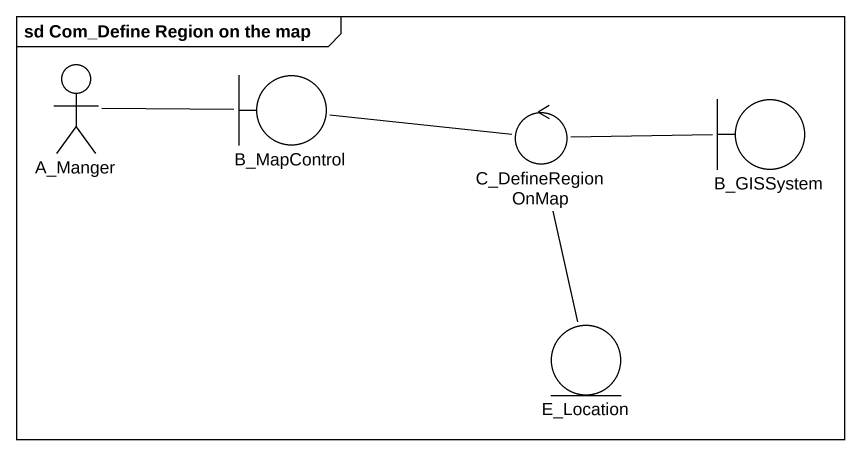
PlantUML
@startuml
mainframe sd Com_Define Region on the map
actor A_Manger
boundary B_MapControl
control C_DefineRegionOnMap
boundary B_GISSystem
entity E_Location
A_Manger -right- B_MapControl
B_MapControl -right- C_DefineRegionOnMap
C_DefineRegionOnMap -right- B_GISSystem
C_DefineRegionOnMap -- E_Location
@enduml
